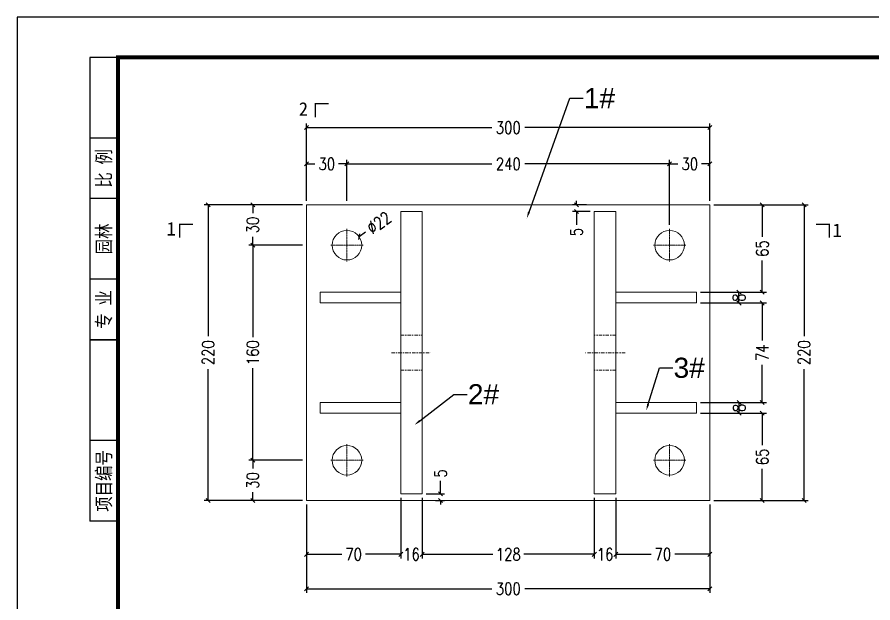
# Model space of a CAD drawing. Header units: millimetres. Extents: x 11827 to 862553, y 15071 to 134256.
# Drawn here: x 723866 to 724503, y 74104 to 74539 of the extents above; entities that cross this region are included whole.
import ezdxf
from ezdxf import colors
from ezdxf.entities.mleader import LeaderData, LeaderLine
from ezdxf.enums import TextEntityAlignment as Align
from ezdxf.math import Vec2, Vec3

# ---------------------------------------------------------------- set-up
doc = ezdxf.new("R2010")
doc.units = ezdxf.units.MM
doc.linetypes.add('CENTER', pattern=[2, 1.25, -0.25, 0.25, -0.25])
doc.linetypes.add('DASHDOT', pattern=[1, 0.5, -0.25, 0, -0.25])
doc.layers.add('HR-dimension', color=9, linetype='Continuous')
doc.layers.add('标注', color=9, linetype='Continuous')
doc.layers.add('结构', color=52, linetype='Continuous', lineweight=18)
doc.styles.add('Arial', font='')
doc.styles.add('HZTXT', font='txtw.shx', dxfattribs={"width": 0.8, "bigfont": 'hztxtw.shx'})
doc.styles.get("Standard").update_dxf_attribs({"font": 'arial.ttf'})
doc.styles.add('仿宋', font='simfang.ttf', dxfattribs={"width": 0.7})
doc.styles.add('黑体', font='simhei.ttf', dxfattribs={"width": 0.8})
doc.styles.get('Arial').set_extended_font_data('STXihei')
doc.dimstyles.new('DIM-3', dxfattribs={"dimscale": 3, "dimtxt": 3, "dimasz": 1, "dimexe": 1, "dimexo": 1, "dimgap": 1, "dimtad": 0, "dimdec": 1, "dimrnd": 0.0005, "dimzin": 9, "dimdsep": 46, "dimtxsty": 'HZTXT', "dimblk": 'OBLIQUE', "dimcen": 0, "dimclrd": 9, "dimclre": 9, "dimclrt": 2, "dimazin": 2, "dimtfac": 1, "dimtdec": 1, "dimtofl": 0, "dimtmove": 0, "dimatfit": 3, "dimldrblk": 'OBLIQUE', "dimfxl": 1, "dimarcsym": 2})

# ---------------------------------------------------------------- blocks, each defined once
blk = doc.blocks.new('_Oblique')
at = {"color": 0, "linetype": 'ByBlock', "lineweight": -2}
blk.add_line((-0.5, -0.5), (0.5, 0.5), dxfattribs=at)
blk = doc.blocks.new('*D1253')
at = {"layer": 'Defpoints', "color": 0, "ltscale": 10, "transparency": 16777216}
for p in [(724081.55, 74179.58), (724381.55, 74179.58), (724081.55, 74114.01)]:
    blk.add_point(p, dxfattribs=at)
at = {"layer": 'HR-dimension', "color": 9, "lineweight": -2, "ltscale": 10, "transparency": 16777216}
for p, q in [((724081.55, 74176.58), (724081.55, 74111.01)), ((724381.55, 74176.58), (724381.55, 74111.01)), ((724081.55, 74114.01), (724219.3, 74114.01)), ((724381.55, 74114.01), (724243.81, 74114.01))]:
    blk.add_line(p, q, dxfattribs=at)
at = {"layer": 'HR-dimension', "color": 9, "lineweight": -2, "ltscale": 10, "transparency": 16777216, "xscale": 3, "yscale": 3, "zscale": 3, "rotation": 180}
blk.add_blockref('_Oblique', (724081.55, 74114.01), dxfattribs=at)
at = {"layer": 'HR-dimension', "color": 9, "lineweight": -2, "ltscale": 10, "transparency": 16777216, "xscale": 3, "yscale": 3, "zscale": 3}
blk.add_blockref('_Oblique', (724381.55, 74114.01), dxfattribs=at)
at = {"layer": 'HR-dimension', "color": 2, "ltscale": 10, "transparency": 16777216, "insert": (724231.55, 74114.01), "char_height": 9, "attachment_point": 5, "style": 'HZTXT'}
blk.add_mtext('300', dxfattribs=at)
blk = doc.blocks.new('*D1237')
at = {"layer": 'Defpoints', "color": 0, "ltscale": 10, "transparency": 16777216}
for p in [(724390.28, 74399.58), (724451.56, 74399.58), (724390.28, 74179.58)]:
    blk.add_point(p, dxfattribs=at)
at = {"layer": 'HR-dimension', "color": 9, "lineweight": -2, "ltscale": 10, "transparency": 16777216}
for p, q in [((724393.28, 74399.58), (724454.56, 74399.58)), ((724451.56, 74399.58), (724451.56, 74301.83)), ((724451.56, 74179.58), (724451.56, 74277.32)), ((724393.28, 74179.58), (724454.56, 74179.58))]:
    blk.add_line(p, q, dxfattribs=at)
at = {"layer": 'HR-dimension', "color": 9, "lineweight": -2, "ltscale": 10, "transparency": 16777216, "xscale": 3, "yscale": 3, "zscale": 3}
for p, rotation in [((724451.56, 74399.58), 90), ((724451.56, 74179.58), 270)]:
    blk.add_blockref('_Oblique', p, dxfattribs=dict(at, rotation=rotation))
at = {"layer": 'HR-dimension', "color": 2, "ltscale": 10, "transparency": 16777216, "insert": (724451.56, 74289.58), "char_height": 9, "attachment_point": 5, "rotation": 90, "style": 'HZTXT'}
blk.add_mtext('220', dxfattribs=at)
blk = doc.blocks.new('*D1254')
at = {"layer": 'Defpoints', "color": 0, "ltscale": 10, "transparency": 16777216}
for p in [(724081.55, 74430.04), (724081.55, 74399.58), (724111.55, 74399.58)]:
    blk.add_point(p, dxfattribs=at)
at = {"layer": 'HR-dimension', "color": 9, "lineweight": -2, "ltscale": 10, "transparency": 16777216}
for p, q in [((724081.55, 74402.58), (724081.55, 74433.04)), ((724081.55, 74430.04), (724087.72, 74430.04)), ((724111.55, 74430.04), (724105.38, 74430.04)), ((724111.55, 74402.58), (724111.55, 74433.04))]:
    blk.add_line(p, q, dxfattribs=at)
at = {"layer": 'HR-dimension', "color": 9, "lineweight": -2, "ltscale": 10, "transparency": 16777216, "xscale": 3, "yscale": 3, "zscale": 3, "rotation": 180}
blk.add_blockref('_Oblique', (724081.55, 74430.04), dxfattribs=at)
at = {"layer": 'HR-dimension', "color": 9, "lineweight": -2, "ltscale": 10, "transparency": 16777216, "xscale": 3, "yscale": 3, "zscale": 3}
blk.add_blockref('_Oblique', (724111.55, 74430.04), dxfattribs=at)
at = {"layer": 'HR-dimension', "color": 2, "ltscale": 10, "transparency": 16777216, "insert": (724096.55, 74430.04), "char_height": 9, "attachment_point": 5, "style": 'HZTXT'}
blk.add_mtext('30', dxfattribs=at)
blk = doc.blocks.new('*D1238')
at = {"layer": 'Defpoints', "color": 0, "ltscale": 10, "transparency": 16777216}
for p in [(724351.55, 74430.04), (724111.55, 74399.58), (724351.55, 74399.58)]:
    blk.add_point(p, dxfattribs=at)
at = {"layer": 'HR-dimension', "color": 9, "lineweight": -2, "ltscale": 10, "transparency": 16777216}
for p, q in [((724111.55, 74402.58), (724111.55, 74433.04)), ((724111.55, 74430.04), (724219.3, 74430.04)), ((724351.55, 74430.04), (724243.81, 74430.04)), ((724351.55, 74402.58), (724351.55, 74433.04))]:
    blk.add_line(p, q, dxfattribs=at)
at = {"layer": 'HR-dimension', "color": 9, "lineweight": -2, "ltscale": 10, "transparency": 16777216, "xscale": 3, "yscale": 3, "zscale": 3, "rotation": 180}
blk.add_blockref('_Oblique', (724111.55, 74430.04), dxfattribs=at)
at = {"layer": 'HR-dimension', "color": 9, "lineweight": -2, "ltscale": 10, "transparency": 16777216, "xscale": 3, "yscale": 3, "zscale": 3}
blk.add_blockref('_Oblique', (724351.55, 74430.04), dxfattribs=at)
at = {"layer": 'HR-dimension', "color": 2, "ltscale": 10, "transparency": 16777216, "insert": (724231.55, 74430.04), "char_height": 9, "attachment_point": 5, "style": 'HZTXT'}
blk.add_mtext('240', dxfattribs=at)
blk = doc.blocks.new('*D1255')
at = {"layer": 'Defpoints', "color": 0, "ltscale": 10, "transparency": 16777216}
for p in [(724381.55, 74430.04), (724381.55, 74399.58), (724351.55, 74381.68)]:
    blk.add_point(p, dxfattribs=at)
at = {"layer": 'HR-dimension', "color": 9, "lineweight": -2, "ltscale": 10, "transparency": 16777216}
for p, q in [((724351.55, 74384.68), (724351.55, 74433.04)), ((724351.55, 74430.04), (724357.72, 74430.04)), ((724381.55, 74430.04), (724375.38, 74430.04)), ((724381.55, 74402.58), (724381.55, 74433.04))]:
    blk.add_line(p, q, dxfattribs=at)
at = {"layer": 'HR-dimension', "color": 9, "lineweight": -2, "ltscale": 10, "transparency": 16777216, "xscale": 3, "yscale": 3, "zscale": 3, "rotation": 180}
blk.add_blockref('_Oblique', (724351.55, 74430.04), dxfattribs=at)
at = {"layer": 'HR-dimension', "color": 9, "lineweight": -2, "ltscale": 10, "transparency": 16777216, "xscale": 3, "yscale": 3, "zscale": 3}
blk.add_blockref('_Oblique', (724381.55, 74430.04), dxfattribs=at)
at = {"layer": 'HR-dimension', "color": 2, "ltscale": 10, "transparency": 16777216, "insert": (724366.55, 74430.04), "char_height": 9, "attachment_point": 5, "style": 'HZTXT'}
blk.add_mtext('30', dxfattribs=at)
blk = doc.blocks.new('*D1239')
at = {"layer": 'Defpoints', "color": 0, "ltscale": 10, "transparency": 16777216}
for p in [(724041.49, 74209.58), (724081.55, 74209.58), (724081.55, 74179.58)]:
    blk.add_point(p, dxfattribs=at)
at = {"layer": 'HR-dimension', "color": 9, "lineweight": -2, "ltscale": 10, "transparency": 16777216}
for p, q in [((724078.55, 74209.58), (724038.49, 74209.58)), ((724041.49, 74209.58), (724041.49, 74203.41)), ((724078.55, 74179.58), (724038.49, 74179.58)), ((724041.49, 74179.58), (724041.49, 74185.75))]:
    blk.add_line(p, q, dxfattribs=at)
at = {"layer": 'HR-dimension', "color": 9, "lineweight": -2, "ltscale": 10, "transparency": 16777216, "xscale": 3, "yscale": 3, "zscale": 3}
for p, rotation in [((724041.49, 74209.58), 90), ((724041.49, 74179.58), 270)]:
    blk.add_blockref('_Oblique', p, dxfattribs=dict(at, rotation=rotation))
at = {"layer": 'HR-dimension', "color": 2, "ltscale": 10, "transparency": 16777216, "insert": (724041.49, 74194.58), "char_height": 9, "attachment_point": 5, "rotation": 90, "style": 'HZTXT'}
blk.add_mtext('30', dxfattribs=at)
blk = doc.blocks.new('*D1240')
at = {"layer": 'Defpoints', "color": 0, "ltscale": 10, "transparency": 16777216}
for p in [(724041.49, 74369.58), (724081.55, 74369.58), (724081.55, 74209.58)]:
    blk.add_point(p, dxfattribs=at)
at = {"layer": 'HR-dimension', "color": 9, "lineweight": -2, "ltscale": 10, "transparency": 16777216}
for p, q in [((724078.55, 74369.58), (724038.49, 74369.58)), ((724041.49, 74369.58), (724041.49, 74301.15)), ((724041.49, 74209.58), (724041.49, 74278.01)), ((724078.55, 74209.58), (724038.49, 74209.58))]:
    blk.add_line(p, q, dxfattribs=at)
at = {"layer": 'HR-dimension', "color": 9, "lineweight": -2, "ltscale": 10, "transparency": 16777216, "xscale": 3, "yscale": 3, "zscale": 3}
for p, rotation in [((724041.49, 74369.58), 90), ((724041.49, 74209.58), 270)]:
    blk.add_blockref('_Oblique', p, dxfattribs=dict(at, rotation=rotation))
at = {"layer": 'HR-dimension', "color": 2, "ltscale": 10, "transparency": 16777216, "insert": (724041.49, 74289.58), "char_height": 9, "attachment_point": 5, "rotation": 90, "style": 'HZTXT'}
blk.add_mtext('160', dxfattribs=at)
blk = doc.blocks.new('*D1241')
at = {"layer": 'Defpoints', "color": 0, "ltscale": 10, "transparency": 16777216}
for p in [(724041.49, 74399.58), (724081.55, 74399.58), (724081.55, 74369.58)]:
    blk.add_point(p, dxfattribs=at)
at = {"layer": 'HR-dimension', "color": 9, "lineweight": -2, "ltscale": 10, "transparency": 16777216}
for p, q in [((724078.55, 74399.58), (724038.49, 74399.58)), ((724041.49, 74399.58), (724041.49, 74393.41)), ((724041.49, 74369.58), (724041.49, 74375.75)), ((724078.55, 74369.58), (724038.49, 74369.58))]:
    blk.add_line(p, q, dxfattribs=at)
at = {"layer": 'HR-dimension', "color": 9, "lineweight": -2, "ltscale": 10, "transparency": 16777216, "xscale": 3, "yscale": 3, "zscale": 3}
for p, rotation in [((724041.49, 74399.58), 90), ((724041.49, 74369.58), 270)]:
    blk.add_blockref('_Oblique', p, dxfattribs=dict(at, rotation=rotation))
at = {"layer": 'HR-dimension', "color": 2, "ltscale": 10, "transparency": 16777216, "insert": (724041.49, 74384.58), "char_height": 9, "attachment_point": 5, "rotation": 90, "style": 'HZTXT'}
blk.add_mtext('30', dxfattribs=at)
blk = doc.blocks.new('*D1256')
at = {"layer": 'Defpoints', "color": 0, "ltscale": 10, "transparency": 16777216}
for p in [(724371.55, 74244.58), (724420.49, 74244.58), (724381.55, 74179.58)]:
    blk.add_point(p, dxfattribs=at)
at = {"layer": 'HR-dimension', "color": 9, "lineweight": -2, "ltscale": 10, "transparency": 16777216}
for p, q in [((724374.55, 74244.58), (724423.49, 74244.58)), ((724420.49, 74244.58), (724420.49, 74220.91)), ((724420.49, 74179.58), (724420.49, 74203.25)), ((724384.55, 74179.58), (724423.49, 74179.58))]:
    blk.add_line(p, q, dxfattribs=at)
at = {"layer": 'HR-dimension', "color": 9, "lineweight": -2, "ltscale": 10, "transparency": 16777216, "xscale": 3, "yscale": 3, "zscale": 3}
for p, rotation in [((724420.49, 74244.58), 90), ((724420.49, 74179.58), 270)]:
    blk.add_blockref('_Oblique', p, dxfattribs=dict(at, rotation=rotation))
at = {"layer": 'HR-dimension', "color": 2, "ltscale": 10, "transparency": 16777216, "insert": (724420.49, 74212.08), "char_height": 9, "attachment_point": 5, "rotation": 90, "style": 'HZTXT'}
blk.add_mtext('65', dxfattribs=at)
blk = doc.blocks.new('*D1257')
at = {"layer": 'Defpoints', "color": 0, "ltscale": 10, "transparency": 16777216}
for p in [(724371.55, 74252.58), (724403.34, 74252.58), (724371.55, 74244.58)]:
    blk.add_point(p, dxfattribs=at)
at = {"layer": 'HR-dimension', "color": 9, "lineweight": -2, "ltscale": 10, "transparency": 16777216}
for p, q in [((724374.55, 74252.58), (724406.34, 74252.58)), ((724403.34, 74244.58), (724403.34, 74252.58)), ((724374.55, 74244.58), (724406.34, 74244.58))]:
    blk.add_line(p, q, dxfattribs=at)
at = {"layer": 'HR-dimension', "color": 9, "lineweight": -2, "ltscale": 10, "transparency": 16777216, "xscale": 3, "yscale": 3, "zscale": 3}
for p, rotation in [((724403.34, 74252.58), 90), ((724403.34, 74244.58), 270)]:
    blk.add_blockref('_Oblique', p, dxfattribs=dict(at, rotation=rotation))
at = {"layer": 'HR-dimension', "color": 2, "ltscale": 10, "transparency": 16777216, "insert": (724403.34, 74248.58), "char_height": 9, "attachment_point": 5, "rotation": 90, "style": 'HZTXT'}
blk.add_mtext('8', dxfattribs=at)
blk = doc.blocks.new('*D1258')
at = {"layer": 'Defpoints', "color": 0, "ltscale": 10, "transparency": 16777216}
for p in [(724371.55, 74326.58), (724420.49, 74326.58), (724371.55, 74252.58)]:
    blk.add_point(p, dxfattribs=at)
at = {"layer": 'HR-dimension', "color": 9, "lineweight": -2, "ltscale": 10, "transparency": 16777216}
for p, q in [((724374.55, 74326.58), (724423.49, 74326.58)), ((724420.49, 74326.58), (724420.49, 74298.58)), ((724420.49, 74252.58), (724420.49, 74280.58)), ((724374.55, 74252.58), (724423.49, 74252.58))]:
    blk.add_line(p, q, dxfattribs=at)
at = {"layer": 'HR-dimension', "color": 9, "lineweight": -2, "ltscale": 10, "transparency": 16777216, "xscale": 3, "yscale": 3, "zscale": 3}
for p, rotation in [((724420.49, 74326.58), 90), ((724420.49, 74252.58), 270)]:
    blk.add_blockref('_Oblique', p, dxfattribs=dict(at, rotation=rotation))
at = {"layer": 'HR-dimension', "color": 2, "ltscale": 10, "transparency": 16777216, "insert": (724420.49, 74289.58), "char_height": 9, "attachment_point": 5, "rotation": 90, "style": 'HZTXT'}
blk.add_mtext('74', dxfattribs=at)
blk = doc.blocks.new('*D1259')
at = {"layer": 'Defpoints', "color": 0, "ltscale": 10, "transparency": 16777216}
for p in [(724371.55, 74334.58), (724403.15, 74334.58), (724371.55, 74326.58)]:
    blk.add_point(p, dxfattribs=at)
at = {"layer": 'HR-dimension', "color": 9, "lineweight": -2, "ltscale": 10, "transparency": 16777216}
for p, q in [((724374.55, 74334.58), (724406.15, 74334.58)), ((724403.15, 74326.58), (724403.15, 74334.58)), ((724374.55, 74326.58), (724406.15, 74326.58))]:
    blk.add_line(p, q, dxfattribs=at)
at = {"layer": 'HR-dimension', "color": 9, "lineweight": -2, "ltscale": 10, "transparency": 16777216, "xscale": 3, "yscale": 3, "zscale": 3}
for p, rotation in [((724403.15, 74334.58), 90), ((724403.15, 74326.58), 270)]:
    blk.add_blockref('_Oblique', p, dxfattribs=dict(at, rotation=rotation))
at = {"layer": 'HR-dimension', "color": 2, "ltscale": 10, "transparency": 16777216, "insert": (724403.15, 74330.58), "char_height": 9, "attachment_point": 5, "rotation": 90, "style": 'HZTXT'}
blk.add_mtext('8', dxfattribs=at)
blk = doc.blocks.new('*D1260')
at = {"layer": 'Defpoints', "color": 0, "ltscale": 10, "transparency": 16777216}
for p in [(724381.55, 74399.58), (724420.49, 74399.58), (724371.55, 74334.58)]:
    blk.add_point(p, dxfattribs=at)
at = {"layer": 'HR-dimension', "color": 9, "lineweight": -2, "ltscale": 10, "transparency": 16777216}
for p, q in [((724384.55, 74399.58), (724423.49, 74399.58)), ((724420.49, 74399.58), (724420.49, 74375.91)), ((724420.49, 74334.58), (724420.49, 74358.25)), ((724374.55, 74334.58), (724423.49, 74334.58))]:
    blk.add_line(p, q, dxfattribs=at)
at = {"layer": 'HR-dimension', "color": 9, "lineweight": -2, "ltscale": 10, "transparency": 16777216, "xscale": 3, "yscale": 3, "zscale": 3}
for p, rotation in [((724420.49, 74399.58), 90), ((724420.49, 74334.58), 270)]:
    blk.add_blockref('_Oblique', p, dxfattribs=dict(at, rotation=rotation))
at = {"layer": 'HR-dimension', "color": 2, "ltscale": 10, "transparency": 16777216, "insert": (724420.49, 74367.08), "char_height": 9, "attachment_point": 5, "rotation": 90, "style": 'HZTXT'}
blk.add_mtext('65', dxfattribs=at)
blk = doc.blocks.new('*D1261')
at = {"layer": 'Defpoints', "color": 0, "ltscale": 10, "transparency": 16777216}
for p in [(724120.56, 74375.9), (724102.55, 74363.26)]:
    blk.add_point(p, dxfattribs=at)
at = {"layer": 'HR-dimension', "color": 9, "lineweight": -2, "ltscale": 10, "transparency": 16777216}
blk.add_line((724125.47, 74379.35), (724120.56, 74375.9), dxfattribs=at)
at = {"layer": 'HR-dimension', "color": 9, "lineweight": -2, "ltscale": 10, "transparency": 16777216, "xscale": 3, "yscale": 3, "zscale": 3, "rotation": 215.0759654488838}
blk.add_blockref('_Oblique', (724120.56, 74375.9), dxfattribs=at)
at = {"layer": 'HR-dimension', "color": 2, "ltscale": 10, "transparency": 16777216, "insert": (724135.36, 74386.29), "char_height": 9, "attachment_point": 5, "rotation": 35.07597, "style": 'HZTXT'}
blk.add_mtext('∅22', dxfattribs=at)
blk = doc.blocks.new('*D1262')
at = {"layer": 'Defpoints', "color": 0, "ltscale": 10, "transparency": 16777216}
for p in [(724151.55, 74184.58), (724081.55, 74159.13), (724081.55, 74139.63)]:
    blk.add_point(p, dxfattribs=at)
at = {"layer": 'HR-dimension', "color": 9, "lineweight": -2, "ltscale": 10, "transparency": 16777216}
for p, q in [((724151.55, 74181.58), (724151.55, 74136.63)), ((724081.55, 74156.13), (724081.55, 74136.63)), ((724081.55, 74139.63), (724107.72, 74139.63)), ((724151.55, 74139.63), (724125.38, 74139.63))]:
    blk.add_line(p, q, dxfattribs=at)
at = {"layer": 'HR-dimension', "color": 9, "lineweight": -2, "ltscale": 10, "transparency": 16777216, "xscale": 3, "yscale": 3, "zscale": 3, "rotation": 180}
blk.add_blockref('_Oblique', (724081.55, 74139.63), dxfattribs=at)
at = {"layer": 'HR-dimension', "color": 9, "lineweight": -2, "ltscale": 10, "transparency": 16777216, "xscale": 3, "yscale": 3, "zscale": 3}
blk.add_blockref('_Oblique', (724151.55, 74139.63), dxfattribs=at)
at = {"layer": 'HR-dimension', "color": 2, "ltscale": 10, "transparency": 16777216, "insert": (724116.55, 74139.63), "char_height": 9, "attachment_point": 5, "style": 'HZTXT'}
blk.add_mtext('70', dxfattribs=at)
blk = doc.blocks.new('*D1263')
at = {"layer": 'Defpoints', "color": 0, "ltscale": 10, "transparency": 16777216}
for p in [(724151.55, 74184.58), (724167.55, 74184.58), (724167.55, 74139.63)]:
    blk.add_point(p, dxfattribs=at)
at = {"layer": 'HR-dimension', "color": 9, "lineweight": -2, "ltscale": 10, "transparency": 16777216}
for p, q in [((724151.55, 74181.58), (724151.55, 74136.63)), ((724167.55, 74181.58), (724167.55, 74136.63)), ((724151.55, 74139.63), (724151.58, 74139.63)), ((724167.55, 74139.63), (724167.52, 74139.63))]:
    blk.add_line(p, q, dxfattribs=at)
at = {"layer": 'HR-dimension', "color": 9, "lineweight": -2, "ltscale": 10, "transparency": 16777216, "xscale": 3, "yscale": 3, "zscale": 3, "rotation": 180}
blk.add_blockref('_Oblique', (724151.55, 74139.63), dxfattribs=at)
at = {"layer": 'HR-dimension', "color": 9, "lineweight": -2, "ltscale": 10, "transparency": 16777216, "xscale": 3, "yscale": 3, "zscale": 3}
blk.add_blockref('_Oblique', (724167.55, 74139.63), dxfattribs=at)
at = {"layer": 'HR-dimension', "color": 2, "ltscale": 10, "transparency": 16777216, "insert": (724159.55, 74139.63), "char_height": 9, "attachment_point": 5, "style": 'HZTXT'}
blk.add_mtext('16', dxfattribs=at)
blk = doc.blocks.new('*D1264')
at = {"layer": 'Defpoints', "color": 0, "ltscale": 10, "transparency": 16777216}
for p in [(724167.55, 74184.58), (724295.55, 74184.58), (724295.55, 74139.63)]:
    blk.add_point(p, dxfattribs=at)
at = {"layer": 'HR-dimension', "color": 9, "lineweight": -2, "ltscale": 10, "transparency": 16777216}
for p, q in [((724167.55, 74181.58), (724167.55, 74136.63)), ((724295.55, 74181.58), (724295.55, 74136.63)), ((724167.55, 74139.63), (724219.98, 74139.63)), ((724295.55, 74139.63), (724243.12, 74139.63))]:
    blk.add_line(p, q, dxfattribs=at)
at = {"layer": 'HR-dimension', "color": 9, "lineweight": -2, "ltscale": 10, "transparency": 16777216, "xscale": 3, "yscale": 3, "zscale": 3, "rotation": 180}
blk.add_blockref('_Oblique', (724167.55, 74139.63), dxfattribs=at)
at = {"layer": 'HR-dimension', "color": 9, "lineweight": -2, "ltscale": 10, "transparency": 16777216, "xscale": 3, "yscale": 3, "zscale": 3}
blk.add_blockref('_Oblique', (724295.55, 74139.63), dxfattribs=at)
at = {"layer": 'HR-dimension', "color": 2, "ltscale": 10, "transparency": 16777216, "insert": (724231.55, 74139.63), "char_height": 9, "attachment_point": 5, "style": 'HZTXT'}
blk.add_mtext('128', dxfattribs=at)
blk = doc.blocks.new('*D1265')
at = {"layer": 'Defpoints', "color": 0, "ltscale": 10, "transparency": 16777216}
for p in [(724295.55, 74184.58), (724311.55, 74184.58), (724311.55, 74139.63)]:
    blk.add_point(p, dxfattribs=at)
at = {"layer": 'HR-dimension', "color": 9, "lineweight": -2, "ltscale": 10, "transparency": 16777216}
for p, q in [((724295.55, 74181.58), (724295.55, 74136.63)), ((724311.55, 74181.58), (724311.55, 74136.63)), ((724295.55, 74139.63), (724295.58, 74139.63)), ((724311.55, 74139.63), (724311.52, 74139.63))]:
    blk.add_line(p, q, dxfattribs=at)
at = {"layer": 'HR-dimension', "color": 9, "lineweight": -2, "ltscale": 10, "transparency": 16777216, "xscale": 3, "yscale": 3, "zscale": 3, "rotation": 180}
blk.add_blockref('_Oblique', (724295.55, 74139.63), dxfattribs=at)
at = {"layer": 'HR-dimension', "color": 9, "lineweight": -2, "ltscale": 10, "transparency": 16777216, "xscale": 3, "yscale": 3, "zscale": 3}
blk.add_blockref('_Oblique', (724311.55, 74139.63), dxfattribs=at)
at = {"layer": 'HR-dimension', "color": 2, "ltscale": 10, "transparency": 16777216, "insert": (724303.55, 74139.63), "char_height": 9, "attachment_point": 5, "style": 'HZTXT'}
blk.add_mtext('16', dxfattribs=at)
blk = doc.blocks.new('*D1266')
at = {"layer": 'Defpoints', "color": 0, "ltscale": 10, "transparency": 16777216}
for p in [(724311.55, 74184.58), (724381.55, 74155.22), (724381.55, 74139.63)]:
    blk.add_point(p, dxfattribs=at)
at = {"layer": 'HR-dimension', "color": 9, "lineweight": -2, "ltscale": 10, "transparency": 16777216}
for p, q in [((724311.55, 74181.58), (724311.55, 74136.63)), ((724381.55, 74152.22), (724381.55, 74136.63)), ((724311.55, 74139.63), (724337.72, 74139.63)), ((724381.55, 74139.63), (724355.38, 74139.63))]:
    blk.add_line(p, q, dxfattribs=at)
at = {"layer": 'HR-dimension', "color": 9, "lineweight": -2, "ltscale": 10, "transparency": 16777216, "xscale": 3, "yscale": 3, "zscale": 3, "rotation": 180}
blk.add_blockref('_Oblique', (724311.55, 74139.63), dxfattribs=at)
at = {"layer": 'HR-dimension', "color": 9, "lineweight": -2, "ltscale": 10, "transparency": 16777216, "xscale": 3, "yscale": 3, "zscale": 3}
blk.add_blockref('_Oblique', (724381.55, 74139.63), dxfattribs=at)
at = {"layer": 'HR-dimension', "color": 2, "ltscale": 10, "transparency": 16777216, "insert": (724346.55, 74139.63), "char_height": 9, "attachment_point": 5, "style": 'HZTXT'}
blk.add_mtext('70', dxfattribs=at)
blk = doc.blocks.new('*D1267')
at = {"layer": 'Defpoints', "color": 0, "ltscale": 10, "transparency": 16777216}
for p in [(724282.29, 74399.58), (724292.69, 74399.58), (724295.55, 74394.58)]:
    blk.add_point(p, dxfattribs=at)
at = {"layer": 'HR-dimension', "color": 9, "lineweight": -2, "ltscale": 10, "transparency": 16777216}
for p, q in [((724282.29, 74399.58), (724282.29, 74402.58)), ((724289.69, 74399.58), (724279.29, 74399.58)), ((724292.55, 74394.58), (724279.29, 74394.58)), ((724282.29, 74394.58), (724282.29, 74384.78))]:
    blk.add_line(p, q, dxfattribs=at)
at = {"layer": 'HR-dimension', "color": 9, "lineweight": -2, "ltscale": 10, "transparency": 16777216, "xscale": 3, "yscale": 3, "zscale": 3}
for p, rotation in [((724282.29, 74399.58), 270), ((724282.29, 74394.58), 90)]:
    blk.add_blockref('_Oblique', p, dxfattribs=dict(at, rotation=rotation))
at = {"layer": 'HR-dimension', "color": 2, "ltscale": 10, "transparency": 16777216, "insert": (724282.29, 74379.38), "char_height": 9, "attachment_point": 5, "rotation": 90, "style": 'HZTXT'}
blk.add_mtext('5', dxfattribs=at)
blk = doc.blocks.new('*D1268')
at = {"layer": 'Defpoints', "color": 0, "ltscale": 10, "transparency": 16777216}
for p in [(724167.55, 74184.58), (724174.43, 74179.58), (724181.16, 74184.58)]:
    blk.add_point(p, dxfattribs=at)
at = {"layer": 'HR-dimension', "color": 9, "lineweight": -2, "ltscale": 10, "transparency": 16777216}
for p, q in [((724181.16, 74184.58), (724181.16, 74194.38)), ((724170.55, 74184.58), (724184.16, 74184.58)), ((724177.43, 74179.58), (724184.16, 74179.58)), ((724181.16, 74179.58), (724181.16, 74176.58))]:
    blk.add_line(p, q, dxfattribs=at)
at = {"layer": 'HR-dimension', "color": 9, "lineweight": -2, "ltscale": 10, "transparency": 16777216, "xscale": 3, "yscale": 3, "zscale": 3}
for p, rotation in [((724181.16, 74184.58), 270), ((724181.16, 74179.58), 90)]:
    blk.add_blockref('_Oblique', p, dxfattribs=dict(at, rotation=rotation))
at = {"layer": 'HR-dimension', "color": 2, "ltscale": 10, "transparency": 16777216, "insert": (724181.16, 74199.78), "char_height": 9, "attachment_point": 5, "rotation": 90, "style": 'HZTXT'}
blk.add_mtext('5', dxfattribs=at)
blk = doc.blocks.new('*D1231')
at = {"layer": 'Defpoints', "color": 0, "ltscale": 10, "transparency": 16777216}
for p in [(724081.55, 74457.02), (724081.55, 74399.58), (724381.55, 74399.58)]:
    blk.add_point(p, dxfattribs=at)
at = {"layer": 'HR-dimension', "color": 9, "lineweight": -2, "ltscale": 10, "transparency": 16777216}
for p, q in [((724081.55, 74402.58), (724081.55, 74460.02)), ((724381.55, 74402.58), (724381.55, 74460.02)), ((724081.55, 74457.02), (724219.3, 74457.02)), ((724381.55, 74457.02), (724243.81, 74457.02))]:
    blk.add_line(p, q, dxfattribs=at)
at = {"layer": 'HR-dimension', "color": 9, "lineweight": -2, "ltscale": 10, "transparency": 16777216, "xscale": 3, "yscale": 3, "zscale": 3, "rotation": 180}
blk.add_blockref('_Oblique', (724081.55, 74457.02), dxfattribs=at)
at = {"layer": 'HR-dimension', "color": 9, "lineweight": -2, "ltscale": 10, "transparency": 16777216, "xscale": 3, "yscale": 3, "zscale": 3}
blk.add_blockref('_Oblique', (724381.55, 74457.02), dxfattribs=at)
at = {"layer": 'HR-dimension', "color": 2, "ltscale": 10, "transparency": 16777216, "insert": (724231.55, 74457.02), "char_height": 9, "attachment_point": 5, "style": 'HZTXT'}
blk.add_mtext('300', dxfattribs=at)
blk = doc.blocks.new('*D1232')
at = {"layer": 'Defpoints', "color": 0, "ltscale": 10, "transparency": 16777216}
for p in [(724081.55, 74399.58), (724008.31, 74179.58), (724081.55, 74179.58)]:
    blk.add_point(p, dxfattribs=at)
at = {"layer": 'HR-dimension', "color": 9, "lineweight": -2, "ltscale": 10, "transparency": 16777216}
for p, q in [((724078.55, 74399.58), (724005.31, 74399.58)), ((724008.31, 74399.58), (724008.31, 74301.83)), ((724008.31, 74179.58), (724008.31, 74277.32)), ((724078.55, 74179.58), (724005.31, 74179.58))]:
    blk.add_line(p, q, dxfattribs=at)
at = {"layer": 'HR-dimension', "color": 9, "lineweight": -2, "ltscale": 10, "transparency": 16777216, "xscale": 3, "yscale": 3, "zscale": 3}
for p, rotation in [((724008.31, 74399.58), 90), ((724008.31, 74179.58), 270)]:
    blk.add_blockref('_Oblique', p, dxfattribs=dict(at, rotation=rotation))
at = {"layer": 'HR-dimension', "color": 2, "ltscale": 10, "transparency": 16777216, "insert": (724008.31, 74289.58), "char_height": 9, "attachment_point": 5, "rotation": 90, "style": 'HZTXT'}
blk.add_mtext('220', dxfattribs=at)
blk = doc.blocks.new('TK')
for p, q in [((283117.91, 90260.44), (283117.91, 90190.45)), ((283124.91, 90260.44), (283117.91, 90260.44)), ((283124.91, 90240.44), (283117.91, 90240.44)), ((283124.91, 90225.44), (283117.91, 90225.44)), ((283124.91, 90205.44), (283117.91, 90205.44)), ((283117.91, 90190.45), (283124.91, 90190.45)), ((283117.91, 90190.45), (283117.91, 90145.44)), ((283124.91, 90190.44), (283117.91, 90190.44)), ((283124.91, 90165.44), (283117.91, 90165.44)), ((283124.91, 90145.44), (283117.91, 90145.44))]:
    blk.add_line(p, q)
at = {"const_width": 1}
blk.add_lwpolyline([(283124.91, 89983.44), (283509.91, 89983.44), (283509.91, 90260.44), (283124.91, 90260.44)], close=True, dxfattribs=at)
at = {"layer": 'Defpoints'}
blk.add_lwpolyline([(283099.91, 89973.44), (283519.91, 89973.44), (283519.91, 90270.44), (283099.91, 90270.44)], close=True, dxfattribs=at)
at = {"width": 0.8}
for s, style, p in [('比 例', '黑体', (283121.41, 90232.94)), ('园林', '仿宋', (283121.41, 90215.44)), ('专 业', '黑体', (283121.41, 90197.95)), ('项目编号', '黑体', (283121.41, 90155.44))]:
    blk.add_text(s, height=3.5, rotation=90, dxfattribs=dict(at, style=style)).set_placement(p, align=Align.MIDDLE_CENTER)

msp = doc.modelspace()

# ---------------------------------------------------------------- linework, layer by layer
at = {"layer": '标注', "color": 1, "const_width": 1}
for points in [[(724098.02, 74474.77), (724088.02, 74474.77), (724088.02, 74464.77)], [(723987.16, 74375.06), (723987.16, 74385.06), (723997.16, 74385.06)], [(724470.33, 74375.06), (724470.33, 74385.06), (724460.33, 74385.06)]]:
    msp.add_lwpolyline(points, dxfattribs=at)
at = {"layer": '结构', "color": 4}
for p, q in [((724381.55, 74399.58), (724081.55, 74399.58)), ((724081.55, 74399.58), (724081.55, 74179.58)), ((724381.55, 74179.58), (724381.55, 74399.58)), ((724081.55, 74179.58), (724381.55, 74179.58))]:
    msp.add_line(p, q, dxfattribs=at)
at = {"layer": '结构', "color": 1, "linetype": 'CENTER', "ltscale": 0.44}
for p, q in [((724111.55, 74357.48), (724111.55, 74381.68)), ((724351.55, 74357.48), (724351.55, 74381.68)), ((724099.45, 74369.58), (724123.65, 74369.58)), ((724363.65, 74369.58), (724339.45, 74369.58)), ((724111.55, 74221.68), (724111.55, 74197.48)), ((724351.55, 74221.68), (724351.55, 74197.48)), ((724099.45, 74209.58), (724123.65, 74209.58)), ((724363.65, 74209.58), (724339.45, 74209.58))]:
    msp.add_line(p, q, dxfattribs=at)
at = {"layer": '结构', "color": 1, "linetype": 'DASHDOT', "ltscale": 5}
for p, q in [((724151.55, 74302.58), (724167.55, 74302.58)), ((724311.55, 74302.58), (724295.55, 74302.58)), ((724144.65, 74289.58), (724174.45, 74289.58)), ((724318.45, 74289.58), (724288.65, 74289.58)), ((724151.55, 74276.58), (724167.55, 74276.58)), ((724311.55, 74276.58), (724295.55, 74276.58))]:
    msp.add_line(p, q, dxfattribs=at)
at = {"layer": '结构', "color": 4}
for points in [[(724151.55, 74184.58), (724151.55, 74394.58), (724167.55, 74394.58), (724167.55, 74184.58)], [(724311.55, 74184.58), (724311.55, 74394.58), (724295.55, 74394.58), (724295.55, 74184.58)], [(724151.55, 74326.58), (724091.55, 74326.58), (724091.55, 74334.58), (724151.55, 74334.58)], [(724311.55, 74326.58), (724371.55, 74326.58), (724371.55, 74334.58), (724311.55, 74334.58)], [(724151.55, 74252.58), (724091.55, 74252.58), (724091.55, 74244.58), (724151.55, 74244.58)], [(724311.55, 74252.58), (724371.55, 74252.58), (724371.55, 74244.58), (724311.55, 74244.58)]]:
    msp.add_lwpolyline(points, close=True, dxfattribs=at)
for centre in [(724111.55, 74369.58), (724351.55, 74369.58), (724111.55, 74209.58), (724351.55, 74209.58)]:
    msp.add_circle(centre, 11, dxfattribs=at)

# ---------------------------------------------------------------- block references
at = {"xscale": 3, "yscale": 3, "zscale": 3}
msp.add_blockref('TK', (-125433.51, -196272.1), dxfattribs=at)

# ---------------------------------------------------------------- texts
at = {"layer": '标注', "color": 1, "char_height": 10, "attachment_point": 5, "style": 'Arial'}
for s, insert in [('2', (724079.21, 74470.91)), ('1', (723980.8, 74381.77)), ('1', (724476.18, 74380.71))]:
    msp.add_mtext(s, dxfattribs=dict(at, insert=insert))

# ---------------------------------------------------------------- dimensions: what is measured, and where the dimension line sits
at = {"layer": 'HR-dimension', "ltscale": 10}
for base, p1, p2, picture, middle in [((724081.55, 74457.02), (724381.55, 74399.58), (724081.55, 74399.58), '*D1231', (724231.55, 74457.02)), ((724081.55, 74430.04), (724111.55, 74399.58), (724081.55, 74399.58), '*D1254', (724096.55, 74430.04)), ((724351.55, 74430.04), (724111.55, 74399.58), (724351.55, 74399.58), '*D1238', (724231.55, 74430.04)), ((724381.55, 74430.04), (724351.55, 74381.68), (724381.55, 74399.58), '*D1255', (724366.55, 74430.04)), ((724081.55, 74139.63), (724151.55, 74184.58), (724081.55, 74159.13), '*D1262', (724116.55, 74139.63)), ((724295.55, 74139.63), (724167.55, 74184.58), (724295.55, 74184.58), '*D1264', (724231.55, 74139.63)), ((724381.55, 74139.63), (724311.55, 74184.58), (724381.55, 74155.22), '*D1266', (724346.55, 74139.63))]:
    dim = msp.add_linear_dim(base=base, p1=p1, p2=p2, dimstyle='DIM-3', dxfattribs=at)
    dim.commit()
    dim.dimension.update_dxf_attribs({"geometry": picture, "text_midpoint": middle})
for base, p1, p2, picture, middle in [((724282.29, 74399.58), (724295.55, 74394.58), (724292.69, 74399.58), '*D1267', (724282.29, 74379.38)), ((724403.15, 74334.58), (724371.55, 74326.58), (724371.55, 74334.58), '*D1259', (724403.15, 74330.58)), ((724403.34, 74252.58), (724371.55, 74244.58), (724371.55, 74252.58), '*D1257', (724403.34, 74248.58)), ((724181.16, 74184.58), (724174.43, 74179.58), (724167.55, 74184.58), '*D1268', (724181.16, 74199.78))]:
    dim = msp.add_linear_dim(base=base, p1=p1, p2=p2, angle=90, dimstyle='DIM-3', dxfattribs=at)
    dim.commit()
    dim.dimension.update_dxf_attribs({"geometry": picture, "text_midpoint": middle, "dimtype": 160})
for base, p1, p2, picture, middle in [((724008.31, 74179.58), (724081.55, 74399.58), (724081.55, 74179.58), '*D1232', (724008.31, 74289.58)), ((724041.49, 74399.58), (724081.55, 74369.58), (724081.55, 74399.58), '*D1241', (724041.49, 74384.58)), ((724420.49, 74399.58), (724371.55, 74334.58), (724381.55, 74399.58), '*D1260', (724420.49, 74367.08)), ((724451.56, 74399.58), (724390.28, 74179.58), (724390.28, 74399.58), '*D1237', (724451.56, 74289.58)), ((724041.49, 74369.58), (724081.55, 74209.58), (724081.55, 74369.58), '*D1240', (724041.49, 74289.58)), ((724420.49, 74326.58), (724371.55, 74252.58), (724371.55, 74326.58), '*D1258', (724420.49, 74289.58)), ((724420.49, 74244.58), (724381.55, 74179.58), (724371.55, 74244.58), '*D1256', (724420.49, 74212.08)), ((724041.49, 74209.58), (724081.55, 74179.58), (724081.55, 74209.58), '*D1239', (724041.49, 74194.58))]:
    dim = msp.add_linear_dim(base=base, p1=p1, p2=p2, angle=90, dimstyle='DIM-3', dxfattribs=at)
    dim.commit()
    dim.dimension.update_dxf_attribs({"geometry": picture, "text_midpoint": middle})
dim = msp.add_diameter_dim_2p(p1=(724102.55, 74363.26), p2=(724120.56, 74375.9), dimstyle='DIM-3', dxfattribs=at)
dim.commit()
dim.dimension.update_dxf_attribs({"geometry": '*D1261', "text_midpoint": (724135.36, 74386.29)})
for base, p1, p2, picture, middle in [((724081.55, 74114.01), (724381.55, 74179.58), (724081.55, 74179.58), '*D1253', (724231.55, 74114.01)), ((724167.55, 74139.63), (724151.55, 74184.58), (724167.55, 74184.58), '*D1263', (724159.55, 74139.63)), ((724311.55, 74139.63), (724295.55, 74184.58), (724311.55, 74184.58), '*D1265', (724303.55, 74139.63))]:
    dim = msp.add_linear_dim(base=base, p1=p1, p2=p2, dimstyle='DIM-3', dxfattribs=at)
    dim.commit()
    dim.dimension.update_dxf_attribs({"geometry": picture, "text_midpoint": middle, "dimtype": 160})

# ---------------------------------------------------------------- leaders
at = {"layer": '标注', "color": 6}
ml = msp.add_multileader_mtext('Standard', dxfattribs=at)
ml.set_content('1#', color=6)
ml.set_leader_properties(color=9)
ml.build(insert=Vec2(0, 0))
ml.multileader.update_dxf_attribs({"dogleg_length": 10, "arrow_head_size": 5})
ctx = ml.context
ctx.base_point, ctx.char_height, ctx.arrow_head_size, ctx.landing_gap_size, ctx.plane_origin = Vec3(724287.22, 74478.84), 15, 5, 0.5, Vec3(721214.92, 68854.39)
notes = []
notes.append((ctx, [(1, (1, 1, 0), (724277.22, 74478.84), (1, 0), 10, [(0, [(724245.28, 74389.54)], 256, [])])]))
ctx.mtext.insert, ctx.mtext.defined_height, ctx.mtext.flow_direction = Vec3(724287.72, 74486.46), 40, 5
ml = msp.add_multileader_mtext('Standard', dxfattribs=at)
ml.set_content('3#', color=6)
ml.set_leader_properties(color=9)
ml.build(insert=Vec2(0, 0))
ml.multileader.update_dxf_attribs({"dogleg_length": 10, "arrow_head_size": 5})
ctx = ml.context
ctx.base_point, ctx.char_height, ctx.arrow_head_size, ctx.landing_gap_size, ctx.plane_origin = Vec3(724353.97, 74278.27), 15, 5, 0.5, Vec3(721303.78, 68711.36)
notes.append((ctx, [(1, (1, 1, 0), (724343.97, 74278.27), (1, 0), 10, [(0, [(724334.14, 74246.51)], 256, [])])]))
ctx.mtext.insert, ctx.mtext.defined_height, ctx.mtext.flow_direction = Vec3(724354.47, 74285.9), 40, 5
ml = msp.add_multileader_mtext('Standard', dxfattribs=at)
ml.set_content('2#', color=6)
ml.set_leader_properties(color=9)
ml.build(insert=Vec2(0, 0))
ml.multileader.update_dxf_attribs({"dogleg_length": 10, "arrow_head_size": 5})
ctx = ml.context
ctx.base_point, ctx.char_height, ctx.arrow_head_size, ctx.landing_gap_size, ctx.plane_origin = Vec3(724200.98, 74258.58), 15, 5, 0.5, Vec3(721131.39, 68700.68)
notes.append((ctx, [(1, (1, 1, 0), (724190.98, 74258.58), (1, 0), 10, [(0, [(724161.75, 74235.83)], 256, [])])]))
ctx.mtext.insert, ctx.mtext.defined_height, ctx.mtext.flow_direction = Vec3(724201.48, 74266.2), 40, 5
for ctx, leaders in notes:
    for number, flags, end, landing, length, lines in leaders:
        leader = LeaderData()
        leader.index, (leader.has_last_leader_line, leader.has_dogleg_vector, leader.attachment_direction) = number, flags
        leader.last_leader_point, leader.dogleg_vector, leader.dogleg_length = Vec3(end), Vec3(landing), length
        for number, points, colour, breaks in lines:
            line = LeaderLine()
            line.index, line.vertices, line.color, line.breaks = number, Vec3.list(points), colors.encode_raw_color(colour), breaks
            leader.lines.append(line)
        ctx.leaders.append(leader)

doc.saveas('drawing.dxf')
